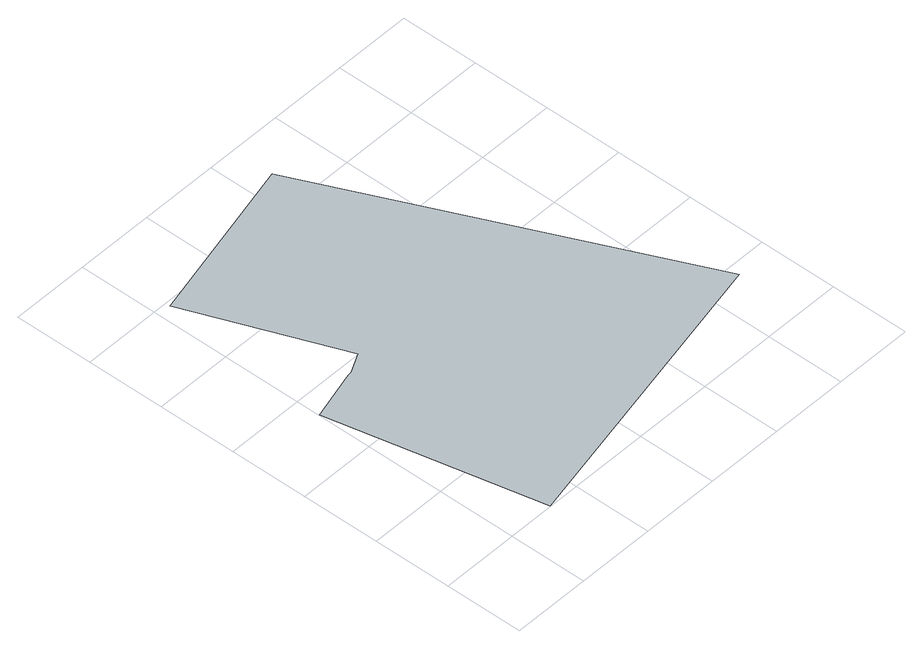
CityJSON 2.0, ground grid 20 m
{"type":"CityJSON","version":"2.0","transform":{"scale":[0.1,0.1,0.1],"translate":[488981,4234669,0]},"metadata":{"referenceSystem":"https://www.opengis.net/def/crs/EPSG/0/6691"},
"CityObjects":{
"object1":{"type":"GenericCityObject","attributes":{"name":"一番町三丁目南地区","function":"21","validFromType":"3","custodian":"仙台市","notificationNumber":"市告示第434号","finalNotificationDate":"2020-09-16","finalNotificationNumber":"市告示第434号","prefecture":"04","city":"04100","useToBeInduced":"-","maximumFloorAreaRate":1050,"minimumFloorAreaRate":600,"maximumBuildingCoverageRate":70,"minimumBuildingArea":1000,"maximumBuildingHeight":"高層部100ｍ、低層部30ｍ","setbackSize":"2ｍ、3ｍ、5.5ｍ"},"geometry":[{"type":"MultiSurface","lod":"1","boundaries":[[[0,1,2,3,4,5,6,7,8]]]}]}
},
"vertices":[
[192,601,0],[141,576,0],[130,574,0],[25,545,0],[3,539,0],[121,2,0],[897,170,0],[471,1093,0],[37,987,0]
]}
